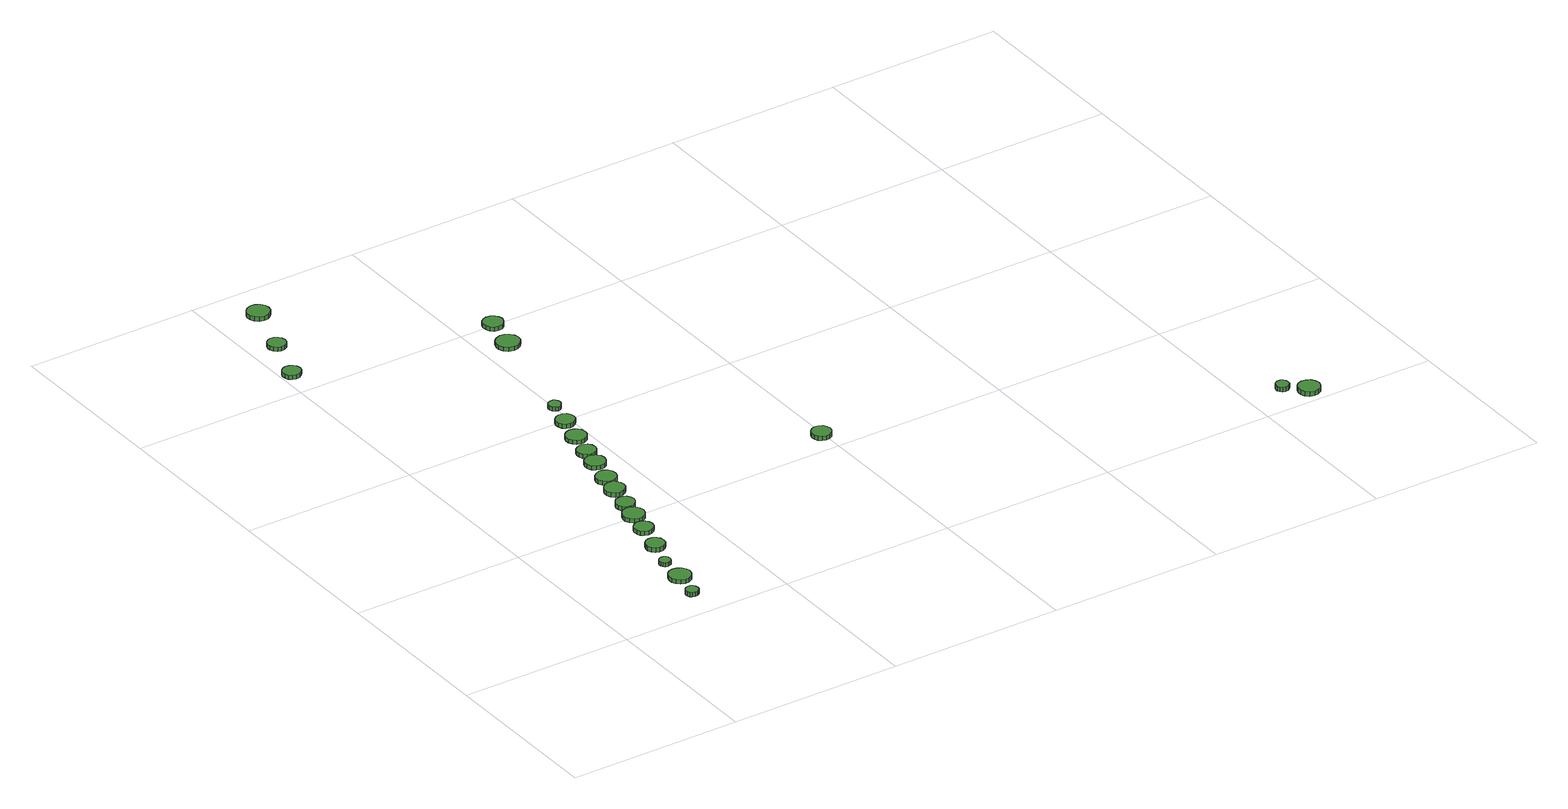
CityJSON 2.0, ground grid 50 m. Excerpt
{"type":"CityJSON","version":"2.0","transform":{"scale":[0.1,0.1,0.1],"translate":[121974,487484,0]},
"CityObjects":{
"tree1":{"type":"SolitaryVegetationObject","attributes":{"function":"something"},"geometry":[{"type":"MultiSurface","lod":"1","boundaries":[[[0,1,2,3,4,5,6,7,8,9,10,11,12,13,14]],[[15,16,17,18,19,20,21,22,23,24,25,26,27,28,29]],[[0,29,28,1]],[[1,28,27,2]],[[2,27,26,3]],[[3,26,25,4]],[[4,25,24,5]],[[5,24,23,6]],[[6,23,22,7]],[[7,22,21,8]],[[8,21,20,9]],[[9,20,19,10]],[[10,19,18,11]],[[11,18,17,12]],[[12,17,16,13]],[[13,16,15,14]],[[14,15,29,0]]]}]},
"tree2":{"type":"SolitaryVegetationObject","attributes":{"function":"something"},"geometry":[{"type":"MultiSurface","lod":"1","boundaries":[[[30,31,32,33,34,35,36,37,38,39,40,41,42,43,44]],[[45,46,47,48,49,50,51,52,53,54,55,56,57,58,59]],[[30,59,58,31]],[[31,58,57,32]],[[32,57,56,33]],[[33,56,55,34]],[[34,55,54,35]],[[35,54,53,36]],[[36,53,52,37]],[[37,52,51,38]],[[38,51,50,39]],[[39,50,49,40]],[[40,49,48,41]],[[41,48,47,42]],[[42,47,46,43]],[[43,46,45,44]],[[44,45,59,30]]]}]},
"tree3":{"type":"SolitaryVegetationObject","attributes":{"function":"something"},"geometry":[{"type":"MultiSurface","lod":"1","boundaries":[[[60,61,62,63,64,65,66,67,68,69,70,71,72,73,74]],[[75,76,77,78,79,80,81,82,83,84,85,86,87,88,89]],[[60,89,88,61]],[[61,88,87,62]],[[62,87,86,63]],[[63,86,85,64]],[[64,85,84,65]],[[65,84,83,66]],[[66,83,82,67]],[[67,82,81,68]],[[68,81,80,69]],[[69,80,79,70]],[[70,79,78,71]],[[71,78,77,72]],[[72,77,76,73]],[[73,76,75,74]],[[74,75,89,60]]]}]},
"tree4":{"type":"SolitaryVegetationObject","attributes":{"function":"something"},"geometry":[{"type":"MultiSurface","lod":"1","boundaries":[[[90,91,92,93,94,95,96,97,98,99,100,101,102,103,104]],[[105,106,107,108,109,110,111,112,113,114,115,116,117,118,119]],[[90,119,118,91]],[[91,118,117,92]],[[92,117,116,93]],[[93,116,115,94]],[[94,115,114,95]],[[95,114,113,96]],[[96,113,112,97]],[[97,112,111,98]],[[98,111,110,99]],[[99,110,109,100]],[[100,109,108,101]],[[101,108,107,102]],[[102,107,106,103]],[[103,106,105,104]],[[104,105,119,90]]]}]},
"tree5":{"type":"SolitaryVegetationObject","attributes":{"function":"something"},"geometry":[{"type":"MultiSurface","lod":"1","boundaries":[[[120,121,122,123,124,125,126,127,128,129,130,131,132,133,134]],[[135,136,137,138,139,140,141,142,143,144,145,146,147,148,149]],[[120,149,148,121]],[[121,148,147,122]],[[122,147,146,123]],[[123,146,145,124]],[[124,145,144,125]],[[125,144,143,126]],[[126,143,142,127]],[[127,142,141,128]],[[128,141,140,129]],[[129,140,139,130]],[[130,139,138,131]],[[131,138,137,132]],[[132,137,136,133]],[[133,136,135,134]],[[134,135,149,120]]]}]},
"tree6":{"type":"SolitaryVegetationObject","attributes":{"function":"something"},"geometry":[{"type":"MultiSurface","lod":"1","boundaries":[[[150,151,152,153,154,155,156,157,158,159,160,161,162,163,164]],[[165,166,167,168,169,170,171,172,173,174,175,176,177,178,179]],[[150,179,178,151]],[[151,178,177,152]],[[152,177,176,153]],[[153,176,175,154]],[[154,175,174,155]],[[155,174,173,156]],[[156,173,172,157]],[[157,172,171,158]],[[158,171,170,159]],[[159,170,169,160]],[[160,169,168,161]],[[161,168,167,162]],[[162,167,166,163]],[[163,166,165,164]],[[164,165,179,150]]]}]},
"tree7":{"type":"SolitaryVegetationObject","attributes":{"function":"something"},"geometry":[{"type":"MultiSurface","lod":"1","boundaries":[[[180,181,182,183,184,185,186,187,188,189,190,191,192,193,194]],[[195,196,197,198,199,200,201,202,203,204,205,206,207,208,209]],[[180,209,208,181]],[[181,208,207,182]],[[182,207,206,183]],[[183,206,205,184]],[[184,205,204,185]],[[185,204,203,186]],[[186,203,202,187]],[[187,202,201,188]],[[188,201,200,189]],[[189,200,199,190]],[[190,199,198,191]],[[191,198,197,192]],[[192,197,196,193]],[[193,196,195,194]],[[194,195,209,180]]]}]},
"tree8":{"type":"SolitaryVegetationObject","attributes":{"function":"something"},"geometry":[{"type":"MultiSurface","lod":"1","boundaries":[[[210,211,212,213,214,215,216,217,218,219,220,221,222,223,224]],[[225,226,227,228,229,230,231,232,233,234,235,236,237,238,239]],[[210,239,238,211]],[[211,238,237,212]],[[212,237,236,213]],[[213,236,235,214]],[[214,235,234,215]],[[215,234,233,216]],[[216,233,232,217]],[[217,232,231,218]],[[218,231,230,219]],[[219,230,229,220]],[[220,229,228,221]],[[221,228,227,222]],[[222,227,226,223]],[[223,226,225,224]],[[224,225,239,210]]]}]},
"tree9":{"type":"SolitaryVegetationObject","attributes":{"function":"something"},"geometry":[{"type":"MultiSurface","lod":"1","boundaries":[[[240,241,242,243,244,245,246,247,248,249,250,251,252,253,254]],[[255,256,257,258,259,260,261,262,263,264,265,266,267,268,269]],[[240,269,268,241]],[[241,268,267,242]],[[242,267,266,243]],[[243,266,265,244]],[[244,265,264,245]],[[245,264,263,246]],[[246,263,262,247]],[[247,262,261,248]],[[248,261,260,249]],[[249,260,259,250]],[[250,259,258,251]],[[251,258,257,252]],[[252,257,256,253]],[[253,256,255,254]],[[254,255,269,240]]]}]},
"tree10":{"type":"SolitaryVegetationObject","attributes":{"function":"something"},"geometry":[{"type":"MultiSurface","lod":"1","boundaries":[[[270,271,272,273,274,275,276,277,278,279,280,281,282,283,284]],[[285,286,287,288,289,290,291,292,293,294,295,296,297,298,299]],[[270,299,298,271]],[[271,298,297,272]],[[272,297,296,273]],[[273,296,295,274]],[[274,295,294,275]],[[275,294,293,276]],[[276,293,292,277]],[[277,292,291,278]],[[278,291,290,279]],[[279,290,289,280]],[[280,289,288,281]],[[281,288,287,282]],[[282,287,286,283]],[[283,286,285,284]],[[284,285,299,270]]]}]},
"tree11":{"type":"SolitaryVegetationObject","attributes":{"function":"something"},"geometry":[{"type":"MultiSurface","lod":"1","boundaries":[[[300,301,302,303,304,305,306,307,308,309,310,311,312,313,314]],[[315,316,317,318,319,320,321,322,323,324,325,326,327,328,329]],[[300,329,328,301]],[[301,328,327,302]],[[302,327,326,303]],[[303,326,325,304]],[[304,325,324,305]],[[305,324,323,306]],[[306,323,322,307]],[[307,322,321,308]],[[308,321,320,309]],[[309,320,319,310]],[[310,319,318,311]],[[311,318,317,312]],[[312,317,316,313]],[[313,316,315,314]],[[314,315,329,300]]]}]},
"tree12":{"type":"SolitaryVegetationObject","attributes":{"function":"something"},"geometry":[{"type":"MultiSurface","lod":"1","boundaries":[[[330,331,332,333,334,335,336,337,338,339,340,341,342,343,344]],[[345,346,347,348,349,350,351,352,353,354,355,356,357,358,359]],[[330,359,358,331]],[[331,358,357,332]],[[332,357,356,333]],[[333,356,355,334]],[[334,355,354,335]],[[335,354,353,336]],[[336,353,352,337]],[[337,352,351,338]],[[338,351,350,339]],[[339,350,349,340]],[[340,349,348,341]],[[341,348,347,342]],[[342,347,346,343]],[[343,346,345,344]],[[344,345,359,330]]]}]},
"tree13":{"type":"SolitaryVegetationObject","attributes":{"function":"something"},"geometry":[{"type":"MultiSurface","lod":"1","boundaries":[[[360,361,362,363,364,365,366,367,368,369,370,371,372,373,374]],[[375,376,377,378,379,380,381,382,383,384,385,386,387,388,389]],[[360,389,388,361]],[[361,388,387,362]],[[362,387,386,363]],[[363,386,385,364]],[[364,385,384,365]],[[365,384,383,366]],[[366,383,382,367]],[[367,382,381,368]],[[368,381,380,369]],[[369,380,379,370]],[[370,379,378,371]],[[371,378,377,372]],[[372,377,376,373]],[[373,376,375,374]],[[374,375,389,360]]]}]},
"tree14":{"type":"SolitaryVegetationObject","attributes":{"function":"something"},"geometry":[{"type":"MultiSurface","lod":"1","boundaries":[[[390,391,392,393,394,395,396,397,398,399,400,401,402,403,404]],[[405,406,407,408,409,410,411,412,413,414,415,416,417,418,419]],[[390,419,418,391]],[[391,418,417,392]],[[392,417,416,393]],[[393,416,415,394]],[[394,415,414,395]],[[395,414,413,396]],[[396,413,412,397]],[[397,412,411,398]],[[398,411,410,399]],[[399,410,409,400]],[[400,409,408,401]],[[401,408,407,402]],[[402,407,406,403]],[[403,406,405,404]],[[404,405,419,390]]]}]},
"tree15":{"type":"SolitaryVegetationObject","attributes":{"function":"something"},"geometry":[{"type":"MultiSurface","lod":"1","boundaries":[[[420,421,422,423,424,425,426,427,428,429,430,431,432,433,434]],[[435,436,437,438,439,440,441,442,443,444,445,446,447,448,449]],[[420,449,448,421]],[[421,448,447,422]],[[422,447,446,423]],[[423,446,445,424]],[[424,445,444,425]],[[425,444,443,426]],[[426,443,442,427]],[[427,442,441,428]],[[428,441,440,429]],[[429,440,439,430]],[[430,439,438,431]],[[431,438,437,432]],[[432,437,436,433]],[[433,436,435,434]],[[434,435,449,420]]]}]},
"tree16":{"type":"SolitaryVegetationObject","attributes":{"function":"something"},"geometry":[{"type":"MultiSurface","lod":"1","boundaries":[[[450,451,452,453,454,455,456,457,458,459,460,461,462,463,464]],[[465,466,467,468,469,470,471,472,473,474,475,476,477,478,479]],[[450,479,478,451]],[[451,478,477,452]],[[452,477,476,453]],[[453,476,475,454]],[[454,475,474,455]],[[455,474,473,456]],[[456,473,472,457]],[[457,472,471,458]],[[458,471,470,459]],[[459,470,469,460]],[[460,469,468,461]],[[461,468,467,462]],[[462,467,466,463]],[[463,466,465,464]],[[464,465,479,450]]]}]},
"tree17":{"type":"SolitaryVegetationObject","attributes":{"function":"something"},"geometry":[{"type":"MultiSurface","lod":"1","boundaries":[[[480,481,482,483,484,485,486,487,488,489,490,491,492,493,494]],[[495,496,497,498,499,500,501,502,503,504,505,506,507,508,509]],[[480,509,508,481]],[[481,508,507,482]],[[482,507,506,483]],[[483,506,505,484]],[[484,505,504,485]],[[485,504,503,486]],[[486,503,502,487]],[[487,502,501,488]],[[488,501,500,489]],[[489,500,499,490]],[[490,499,498,491]],[[491,498,497,492]],[[492,497,496,493]],[[493,496,495,494]],[[494,495,509,480]]]}]},
"tree18":{"type":"SolitaryVegetationObject","attributes":{"function":"something"},"geometry":[{"type":"MultiSurface","lod":"1","boundaries":[[[510,511,512,513,514,515,516,517,518,519,520,521,522,523,524]],[[525,526,527,528,529,530,531,532,533,534,535,536,537,538,539]],[[510,539,538,511]],[[511,538,537,512]],[[512,537,536,513]],[[513,536,535,514]],[[514,535,534,515]],[[515,534,533,516]],[[516,533,532,517]],[[517,532,531,518]],[[518,531,530,519]],[[519,530,529,520]],[[520,529,528,521]],[[521,528,527,522]],[[522,527,526,523]],[[523,526,525,524]],[[524,525,539,510]]]}]},
"tree19":{"type":"SolitaryVegetationObject","attributes":{"function":"something"},"geometry":[{"type":"MultiSurface","lod":"1","boundaries":[[[540,541,542,543,544,545,546,547,548,549,550,551,552,553,554]],[[555,556,557,558,559,560,561,562,563,564,565,566,567,568,569]],[[540,569,568,541]],[[541,568,567,542]],[[542,567,566,543]],[[543,566,565,544]],[[544,565,564,545]],[[545,564,563,546]],[[546,563,562,547]],[[547,562,561,548]],[[548,561,560,549]],[[549,560,559,550]],[[550,559,558,551]],[[551,558,557,552]],[[552,557,556,553]],[[553,556,555,554]],[[554,555,569,540]]]}]},
"tree20":{"type":"SolitaryVegetationObject","attributes":{"function":"something"},"geometry":[{"type":"MultiSurface","lod":"1","boundaries":[[[570,571,572,573,574,575,576,577,578,579,580,581,582,583,584]],[[585,586,587,588,589,590,591,592,593,594,595,596,597,598,599]],[[570,599,598,571]],[[571,598,597,572]],[[572,597,596,573]],[[573,596,595,574]],[[574,595,594,575]],[[575,594,593,576]],[[576,593,592,577]],[[577,592,591,578]],[[578,591,590,579]],[[579,590,589,580]],[[580,589,588,581]],[[581,588,587,582]],[[582,587,586,583]],[[583,586,585,584]],[[584,585,599,570]]]}]},
"tree21":{"type":"SolitaryVegetationObject","attributes":{"function":"something"},"geometry":[{"type":"MultiSurface","lod":"1","boundaries":[[[600,601,602,603,604,605,606,607,608,609,610,611,612,613,614]],[[615,616,617,618,619,620,621,622,623,624,625,626,627,628,629]],[[600,629,628,601]],[[601,628,627,602]],[[602,627,626,603]],[[603,626,625,604]],[[604,625,624,605]],[[605,624,623,606]],[[606,623,622,607]],[[607,622,621,608]],[[608,621,620,609]],[[609,620,619,610]],[[610,619,618,611]],[[611,618,617,612]],[[612,617,616,613]],[[613,616,615,614]],[[614,615,629,600]]]}]},
"tree22":{"type":"SolitaryVegetationObject","attributes":{"function":"something"},"geometry":[{"type":"MultiSurface","lod":"1","boundaries":[[[630,631,632,633,634,635,636,637,638,639,640,641,642,643,644]],[[645,646,647,648,649,650,651,652,653,654,655,656,657,658,659]],[[630,659,658,631]],[[631,658,657,632]],[[632,657,656,633]],[[633,656,655,634]],[[634,655,654,635]],[[635,654,653,636]],[[636,653,652,637]],[[637,652,651,638]],[[638,651,650,639]],[[639,650,649,640]],[[640,649,648,641]],[[641,648,647,642]],[[642,647,646,643]],[[643,646,645,644]],[[644,645,659,630]]]}]}
},
"vertices":[
[288,97,15],[287,104,15],[282,110,15],[276,114,15],[268,114,15],[261,112,15],[256,107,15],[253,100,15],[253,93,15],[256,86,15],[261,81,15],[268,79,15],[276,79,15],[282,83,15],[287,89,15],[287,89,2],[282,83,2],[276,79,2],[268,79,2],[261,81,2],[256,86,2],[253,93,2],[253,100,2],[256,107,2],[261,112,2],[268,114,2],[276,114,2],[282,110,2],[287,104,2],[288,97,2],
[319,179,14],[316,191,14],[309,202,14],[297,208,14],[285,210,14],[272,206,14],[263,197,14],[258,185,14],[258,172,14],[263,161,14],[272,152,14],[285,148,14],[297,149,14],[309,156,14],[316,166,14],[316,166,2],[309,156,2],[297,149,2],[285,148,2],[272,152,2],[263,161,2],[258,172,2],[258,185,2],[263,197,2],[272,206,2],[285,210,2],[297,208,2],[309,202,2],[316,191,2],[319,179,2],
[313,261,13],[312,268,13],[308,273,13],[302,276,13],[296,277,13],[289,275,13],[284,270,13],[282,264,13],[282,258,13],[284,252,13],[289,247,13],[296,245,13],[302,246,13],[308,249,13],[312,255,13],[312,255,1],[308,249,1],[302,246,1],[296,245,1],[289,247,1],[284,252,1],[282,258,1],[282,264,1],[284,270,1],[289,275,1],[296,277,1],[302,276,1],[308,273,1],[312,268,1],[313,261,1],
[350,344,14],[348,355,14],[341,364,14],[331,370,14],[320,371,14],[310,368,14],[301,360,14],[297,350,14],[297,339,14],[301,329,14],[310,321,14],[320,318,14],[331,319,14],[341,324,14],[348,333,14],[348,333,1],[341,324,1],[331,319,1],[320,318,1],[310,321,1],[301,329,1],[297,339,1],[297,350,1],[301,360,1],[310,368,1],[320,371,1],[331,370,1],[341,364,1],[348,355,1],[350,344,1],
[373,431,13],[371,442,13],[364,451,13],[354,456,13],[343,458,13],[333,454,13],[324,447,13],[320,437,13],[320,425,13],[324,415,13],[333,408,13],[343,404,13],[354,405,13],[364,411,13],[371,420,13],[371,420,1],[364,411,1],[354,405,1],[343,404,1],[333,408,1],[324,415,1],[320,425,1],[320,437,1],[324,447,1],[333,454,1],[343,458,1],[354,456,1],[364,451,1],[371,442,1],[373,431,1],
[55,1582,18],[53,1593,18],[46,1602,18],[37,1607,18],[26,1608,18],[16,1605,18],[8,1598,18],[3,1588,18],[3,1577,18],[8,1567,18],[16,1560,18],[26,1557,18],[37,1558,18],[46,1563,18],[53,1572,18],[53,1572,6],[46,1563,6],[37,1558,6],[26,1557,6],[16,1560,6],[8,1567,6],[3,1577,6],[3,1588,6],[8,1598,6],[16,1605,6],[26,1608,6],[37,1607,6],[46,1602,6],[53,1593,6],[55,1582,6],
[392,500,14],[389,512,14],[382,523,14],[370,529,14],[358,531,14],[345,527,14],[336,518,14],[331,506,14],[331,493,14],[336,482,14],[345,473,14],[358,469,14],[370,470,14],[382,477,14],[389,487,14],[389,487,2],[382,477,2],[370,470,2],[358,469,2],[345,473,2],[336,482,2],[331,493,2],[331,506,2],[336,518,2],[345,527,2],[358,531,2],[370,529,2],[382,523,2],[389,512,2],[392,500,2],
[402,558,15],[399,569,15],[393,578,15],[383,583,15],[372,584,15],[361,581,15],[353,573,15],[349,563,15],[349,552,15],[353,542,15],[361,534,15],[372,531,15],[383,532,15],[393,538,15],[399,547,15],[399,547,2],[393,538,2],[383,532,2],[372,531,2],[361,534,2],[353,542,2],[349,552,2],[349,563,2],[353,573,2],[361,581,2],[372,584,2],[383,583,2],[393,578,2],[399,569,2],[402,558,2],
[422,634,14],[420,646,14],[412,656,14],[402,662,14],[390,663,14],[379,659,14],[370,651,14],[365,640,14],[365,628,14],[370,617,14],[379,609,14],[390,605,14],[402,607,14],[412,613,14],[420,622,14],[420,622,1],[412,613,1],[402,607,1],[390,605,1],[379,609,1],[370,617,1],[365,628,1],[365,640,1],[370,651,1],[379,659,1],[390,663,1],[402,662,1],[412,656,1],[420,646,1],[422,634,1],
[100,1718,20],[98,1729,20],[92,1737,20],[82,1743,20],[71,1744,20],[61,1741,20],[53,1733,20],[49,1723,20],[49,1713,20],[53,1703,20],[61,1695,20],[71,1692,20],[82,1693,20],[92,1699,20],[98,1707,20],[98,1707,8],[92,1699,8],[82,1693,8],[71,1692,8],[61,1695,8],[53,1703,8],[49,1713,8],[49,1723,8],[53,1733,8],[61,1741,8],[71,1744,8],[82,1743,8],[92,1737,8],[98,1729,8],[100,1718,8],
[436,694,14],[434,706,14],[427,716,14],[416,722,14],[404,723,14],[393,719,14],[384,711,14],[379,700,14],[379,688,14],[384,677,14],[393,669,14],[404,665,14],[416,667,14],[427,673,14],[434,682,14],[434,682,2],[427,673,2],[416,667,2],[404,665,2],[393,669,2],[384,677,2],[379,688,2],[379,700,2],[384,711,2],[393,719,2],[404,723,2],[416,722,2],[427,716,2],[434,706,2],[436,694,2],
[454,771,16],[452,783,16],[445,792,16],[434,798,16],[422,800,16],[411,796,16],[402,788,16],[397,777,16],[397,765,16],[402,754,16],[411,746,16],[422,742,16],[434,743,16],[445,749,16],[452,759,16],[452,759,4],[445,749,4],[434,743,4],[422,742,4],[411,746,4],[402,754,4],[397,765,4],[397,777,4],[402,788,4],[411,796,4],[422,800,4],[434,798,4],[445,792,4],[452,783,4],[454,771,4],
[153,1872,23],[151,1885,23],[143,1896,23],[131,1903,23],[118,1904,23],[106,1900,23],[96,1891,23],[90,1879,23],[90,1866,23],[96,1854,23],[106,1845,23],[118,1841,23],[131,1842,23],[143,1849,23],[151,1859,23],[151,1859,10],[143,1849,10],[131,1842,10],[118,1841,10],[106,1845,10],[96,1854,10],[90,1866,10],[90,1879,10],[96,1891,10],[106,1900,10],[118,1904,10],[131,1903,10],[143,1896,10],[151,1885,10],[153,1872,10],
[465,830,16],[463,841,16],[456,850,16],[446,855,16],[435,856,16],[425,853,16],[416,846,16],[412,835,16],[412,824,16],[416,814,16],[425,807,16],[435,803,16],[446,804,16],[456,810,16],[463,819,16],[463,819,4],[456,810,4],[446,804,4],[435,803,4],[425,807,4],[416,814,4],[412,824,4],[412,835,4],[416,846,4],[425,853,4],[435,856,4],[446,855,4],[456,850,4],[463,841,4],[465,830,4],
[483,902,19],[481,914,19],[474,924,19],[463,930,19],[451,931,19],[440,927,19],[431,919,19],[426,908,19],[426,896,19],[431,885,19],[440,877,19],[451,873,19],[463,874,19],[474,880,19],[481,890,19],[481,890,7],[474,880,7],[463,874,7],[451,873,7],[440,877,7],[431,885,7],[426,896,7],[426,908,7],[431,919,7],[440,927,7],[451,931,7],[463,930,7],[474,924,7],[481,914,7],[483,902,7],
[500,979,22],[498,990,22],[491,999,22],[481,1004,22],[470,1005,22],[460,1002,22],[451,994,22],[447,984,22],[447,973,22],[451,963,22],[460,955,22],[470,952,22],[481,953,22],[491,959,22],[498,968,22],[498,968,9],[491,959,9],[481,953,9],[470,952,9],[460,955,9],[451,963,9],[447,973,9],[447,984,9],[451,994,9],[460,1002,9],[470,1005,9],[481,1004,9],[491,999,9],[498,990,9],[500,979,9],
[506,1051,27],[505,1058,27],[500,1064,27],[494,1068,27],[487,1068,27],[480,1066,27],[474,1061,27],[471,1055,27],[471,1047,27],[474,1041,27],[480,1036,27],[487,1033,27],[494,1034,27],[500,1038,27],[505,1044,27],[505,1044,15],[500,1038,15],[494,1034,15],[487,1033,15],[480,1036,15],[474,1041,15],[471,1047,15],[471,1055,15],[474,1061,15],[480,1066,15],[487,1068,15],[494,1068,15],[500,1064,15],[505,1058,15],[506,1051,15],
[597,1378,29],[595,1391,29],[586,1402,29],[575,1409,29],[561,1411,29],[548,1406,29],[537,1397,29],[532,1384,29],[532,1371,29],[537,1358,29],[548,1349,29],[561,1344,29],[575,1346,29],[586,1353,29],[595,1364,29],[595,1364,17],[586,1353,17],[575,1346,17],[561,1344,17],[548,1349,17],[537,1358,17],[532,1371,17],[532,1384,17],[537,1397,17],[548,1406,17],[561,1411,17],[575,1409,17],[586,1402,17],[595,1391,17],[597,1378,17],
[615,1478,30],[612,1489,30],[605,1499,30],[595,1505,30],[583,1506,30],[572,1503,30],[563,1495,30],[558,1484,30],[558,1471,30],[563,1460,30],[572,1452,30],[583,1449,30],[595,1450,30],[605,1456,30],[612,1466,30],[612,1466,18],[605,1456,18],[595,1450,18],[583,1449,18],[572,1452,18],[563,1460,18],[558,1471,18],[558,1484,18],[563,1495,18],[572,1503,18],[583,1506,18],[595,1505,18],[605,1499,18],[612,1489,18],[615,1478,18],
[1010,552,26],[1007,564,26],[1001,573,26],[991,578,26],[979,580,26],[969,576,26],[960,568,26],[956,558,26],[956,547,26],[960,536,26],[969,529,26],[979,525,26],[991,526,26],[1001,532,26],[1007,541,26],[1007,541,13],[1001,532,13],[991,526,13],[979,525,13],[969,529,13],[960,536,13],[956,547,13],[956,558,13],[960,568,13],[969,576,13],[979,580,13],[991,578,13],[1001,573,13],[1007,564,13],[1010,552,13],
[2120,82,25],[2119,90,25],[2114,96,25],[2107,100,25],[2099,101,25],[2092,98,25],[2086,93,25],[2083,86,25],[2083,78,25],[2086,71,25],[2092,66,25],[2099,63,25],[2107,64,25],[2114,68,25],[2119,74,25],[2119,74,12],[2114,68,12],[2107,64,12],[2099,63,12],[2092,66,12],[2086,71,12],[2083,78,12],[2083,86,12],[2086,93,12],[2092,98,12],[2099,101,12],[2107,100,12],[2114,96,12],[2119,90,12],[2120,82,12],
[2184,35,25],[2181,48,25],[2174,58,25],[2162,64,25],[2150,66,25],[2137,62,25],[2128,53,25],[2123,41,25],[2123,29,25],[2128,17,25],[2137,8,25],[2150,4,25],[2162,6,25],[2174,12,25],[2181,22,25],[2181,22,12],[2174,12,12],[2162,6,12],[2150,4,12],[2137,8,12],[2128,17,12],[2123,29,12],[2123,41,12],[2128,53,12],[2137,62,12],[2150,66,12],[2162,64,12],[2174,58,12],[2181,48,12],[2184,35,12]
]}
